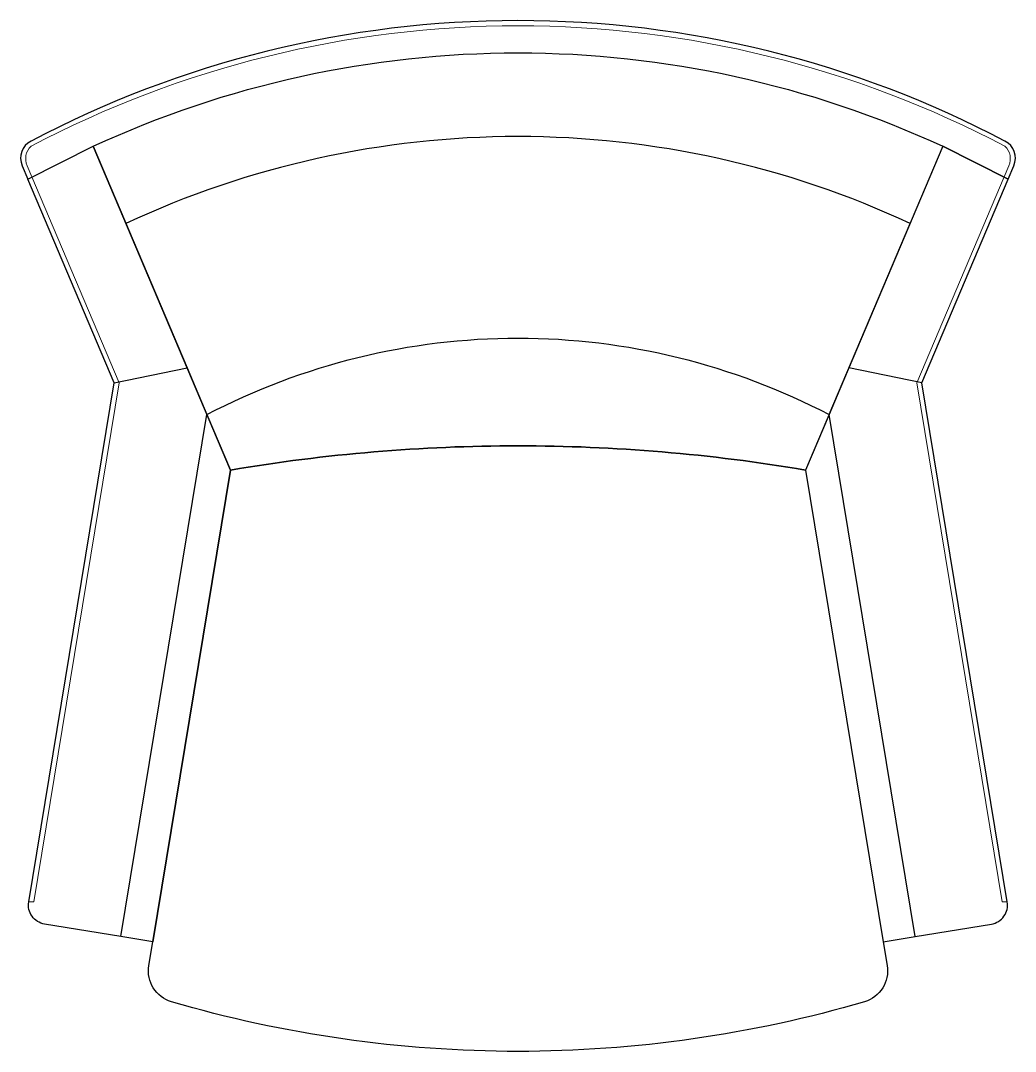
# Model space of a CAD drawing. Header units: millimetres. Extents: x -386 to 386, y -400 to 400.
import ezdxf

# ---------------------------------------------------------------- set-up
doc = ezdxf.new("R2010")
doc.units = ezdxf.units.MM
doc.header["$LTSCALE"] = 0.001

msp = doc.modelspace()

# ---------------------------------------------------------------- linework, layer by layer
for p, q in [((-313.3, 118.9), (-256.7, 130.6)), ((313.3, 118.9), (256.7, 130.6)), ((-308.1, -310.9), (-241.3, 94.3)), ((308.1, -310.9), (241.3, 94.3))]:
    msp.add_line(p, q)
for points in [[(329.5, 302.5), (380.2, 276.9), (384.7, 287.4, 0.389932), (377.8, 306.5, 0.121831), (0, 400), (0, 400, 0.121831), (-377.8, 306.5, 0.389932), (-384.7, 287.4), (-380.2, 276.9), (-329.5, 302.5, -0.108646), (0, 375), (0, 375, -0.108646), (329.5, 302.5)], [(-223.1, 51.2), (-329.5, 302.5, -0.108646), (0, 375), (0, 375, -0.108646), (329.5, 302.5), (223.1, 51.2, 0.041973), (0, 70), (0, 70, 0.041973), (-223.1, 51.2)], [(-241.3, 94.3, -0.120977), (0, 153.6), (0, 153.6, -0.120977), (241.3, 94.3), (304.2, 242.6, 0.109406), (0, 310), (0, 310, 0.109406), (-304.2, 242.6), (-241.3, 94.3)], [(-283.4, -315), (-308.1, -310.9), (-367.3, -301.2, -0.414591), (-379.6, -283.9), (-313.3, 118.9), (-380.2, 276.9), (-329.5, 302.5), (-256.7, 130.6), (-241.3, 94.3), (-223.1, 51.2), (-283.4, -315)], [(283.4, -315), (308.1, -310.9), (367.3, -301.2, 0.414591), (379.6, -283.9), (313.3, 118.9), (380.2, 276.9), (329.5, 302.5), (256.7, 130.6), (241.3, 94.3), (223.1, 51.2), (283.4, -315)], [(283.4, -315), (286.4, -333.4, -0.379259), (268.8, -361.5, -0.071304), (0, -400), (0, -400, -0.071304), (-268.8, -361.5, -0.379259), (-286.4, -333.4), (-283.4, -315), (-223.1, 51.2, -0.041973), (0, 70), (0, 70, -0.041973), (223.1, 51.2), (283.4, -315)]]:
    msp.add_lwpolyline(points, format="xyb")
at = {"lineweight": 9}
msp.add_lwpolyline([(379.6, -283.9), (313.3, 118.9), (384.7, 287.4, 0.389932), (377.8, 306.5, 0.121831), (0, 400), (0, 400, 0.121831), (-377.8, 306.5, 0.389932), (-384.7, 287.4), (-313.3, 118.9), (-379.6, -283.9), (-375.6, -283.9), (-309.3, 118.9), (-380.7, 287.4, -0.327384), (-377.8, 302.5, -0.121831), (0, 396), (0, 396, -0.121831), (377.8, 302.5, -0.327384), (380.7, 287.4), (309.3, 118.9), (375.6, -283.9), (379.6, -283.9)], format="xyb", dxfattribs=at)

doc.saveas('drawing.dxf')
